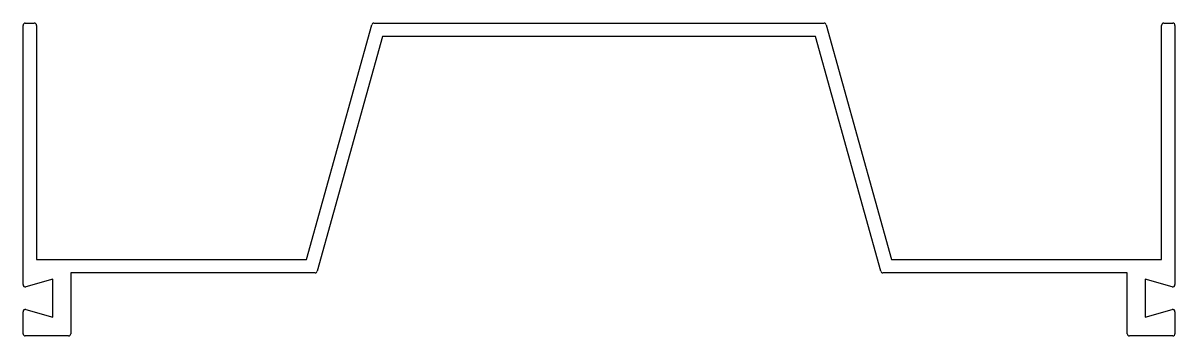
# Model space of a CAD drawing. Extents: x 2 to 130, y 3 to 37.
import ezdxf

# ---------------------------------------------------------------- set-up
doc = ezdxf.new("R2010")
doc.units = 0
doc.layers.get('0').update_dxf_attribs({"linetype": 'CONTINUOUS'})

msp = doc.modelspace()

# ---------------------------------------------------------------- linework, layer by layer
for p, q in [((2.75, 37.31), (3.75, 37.31)), ((34, 11.06), (41.25, 37.13)), ((41.49, 37.31), (91.51, 37.31)), ((91.75, 37.13), (99, 11.06)), ((129.25, 37.31), (130.25, 37.31)), ((2.5, 8.26), (2.5, 37.06)), ((4, 37.06), (4, 11.06)), ((129, 11.06), (129, 37.06)), ((130.5, 37.06), (130.5, 8.26)), ((42.44, 35.81), (35.19, 9.75)), ((90.56, 35.81), (42.44, 35.81)), ((97.81, 9.75), (90.56, 35.81)), ((4, 11.06), (34, 11.06)), ((99, 11.06), (129, 11.06)), ((7.8, 9.56), (7.8, 2.81)), ((34.95, 9.56), (7.8, 9.56)), ((125.2, 9.56), (98.05, 9.56)), ((125.2, 2.81), (125.2, 9.56)), ((5.8, 8.86), (2.81, 8.02)), ((5.8, 4.66), (5.8, 8.86)), ((127.2, 8.86), (127.2, 4.66)), ((130.18, 8.02), (127.2, 8.86)), ((2.5, 2.81), (2.5, 5.26)), ((2.81, 5.5), (5.8, 4.66)), ((127.2, 4.66), (130.18, 5.5)), ((130.5, 5.26), (130.5, 2.81)), ((7.55, 2.56), (2.75, 2.56)), ((130.25, 2.56), (125.45, 2.56))]:
    msp.add_line(p, q)
for centre, start, end in [((2.75, 37.06), 90, 180), ((3.75, 37.06), 360, 90), ((41.49, 37.06), 90, 164.459), ((91.51, 37.06), 15.541, 90), ((129.25, 37.06), 90, 180), ((130.25, 37.06), 360, 90), ((34.95, 9.81), 270, 344.459), ((98.05, 9.81), 195.541, 270), ((2.75, 8.26), 180, 285.741), ((130.25, 8.26), 254.259, 0), ((2.75, 5.26), 74.259, 180), ((130.25, 5.26), 0, 105.741), ((2.75, 2.81), 180, 270), ((7.55, 2.81), 270, 0), ((125.45, 2.81), 180, 270), ((130.25, 2.81), 270, 0)]:
    msp.add_arc(centre, 0.25, start, end)

doc.saveas('drawing.dxf')
